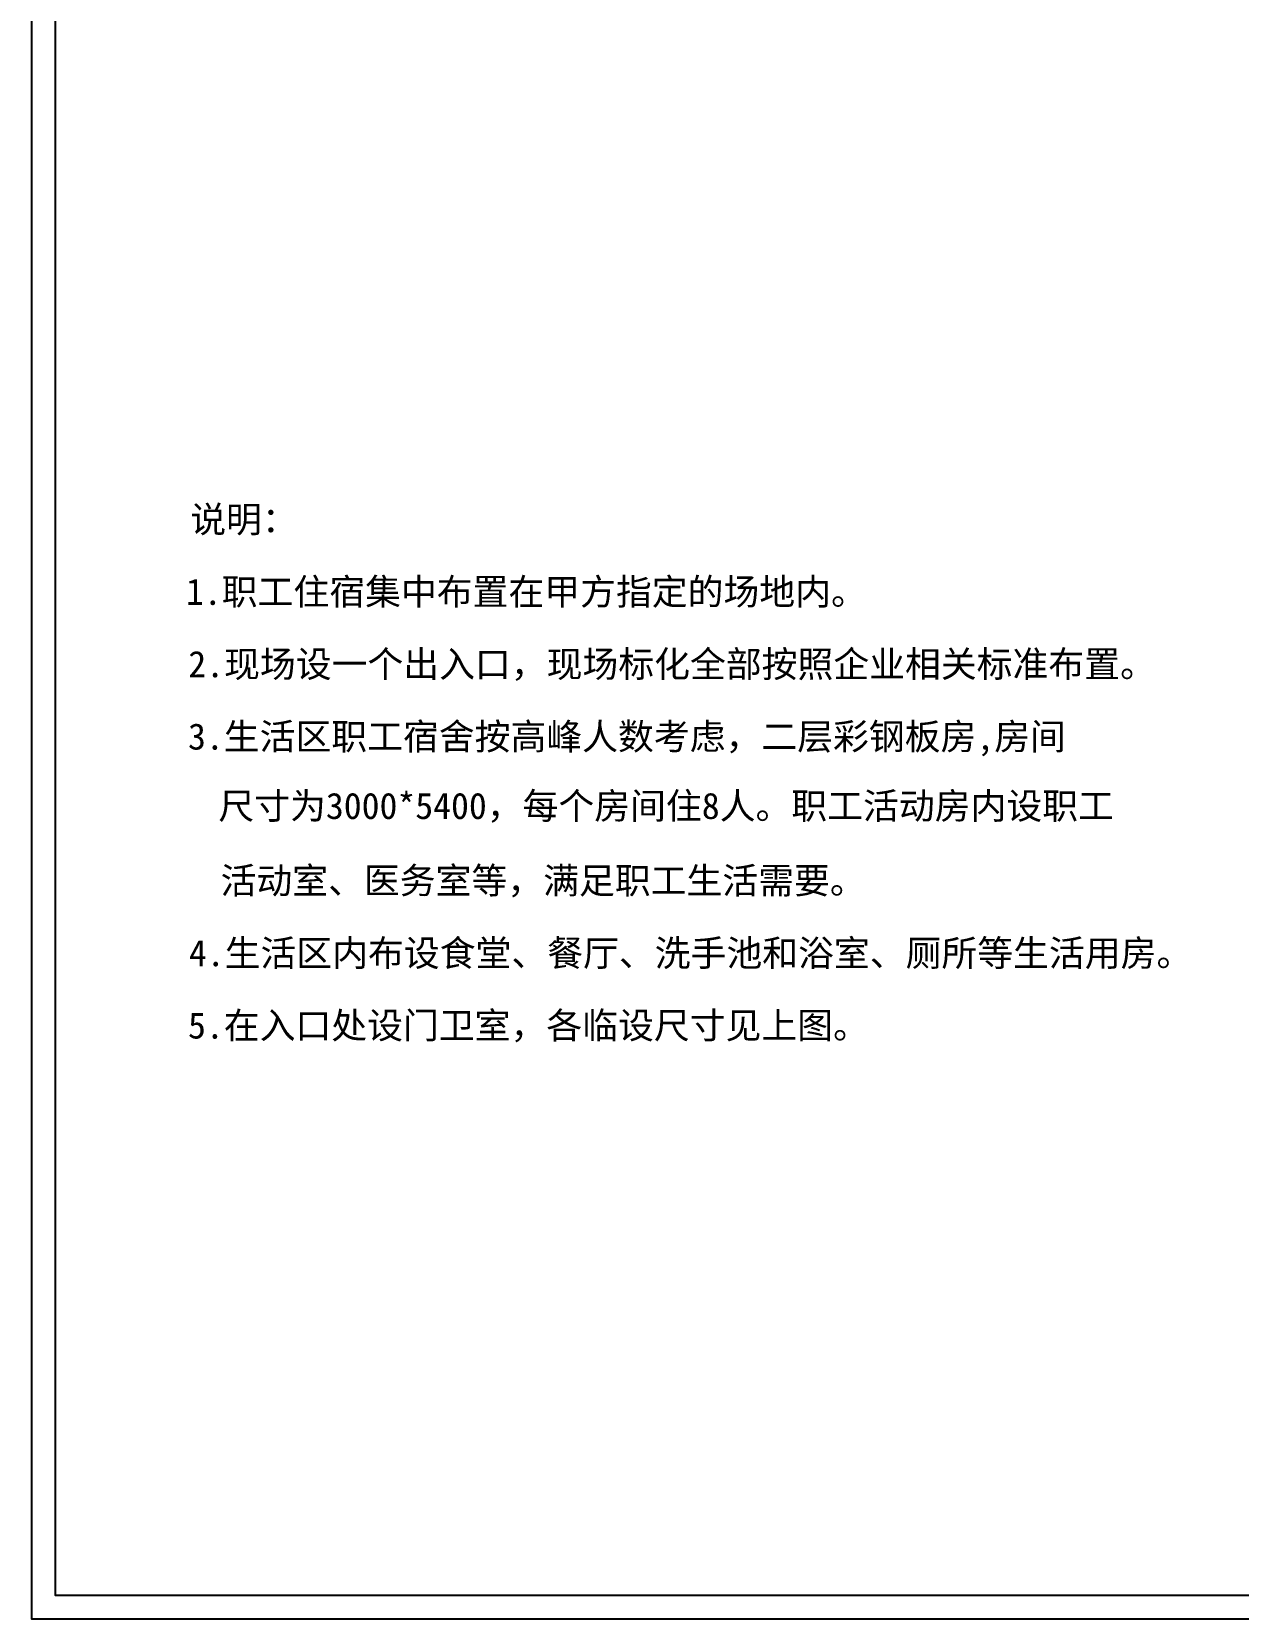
# Model space of a CAD drawing. Extents: x 38922 to 193159, y 13059 to 114668.
# Drawn here: x 121307 to 151860, y 13059 to 53241 of the extents above; entities that cross this region are included whole.
import ezdxf

# ---------------------------------------------------------------- set-up
doc = ezdxf.new("R2010")
doc.units = 0
doc.layers.get('0').update_dxf_attribs({"linetype": 'CONTINUOUS'})
doc.layers.add('墙线', color=7, linetype='CONTINUOUS')
doc.styles.add('文字', font='SimSun.ttf')

msp = doc.modelspace()

# ---------------------------------------------------------------- linework, layer by layer
for points in [[(193158.5, 114668.1), (193158.5, 13059.3), (121306.6, 13059.3), (121306.6, 114668.1)], [(192553.7, 114063.3), (192553.7, 13664.1), (121911.4, 13664.1), (121911.4, 114063.3)]]:
    msp.add_lwpolyline(points, close=True)

# ---------------------------------------------------------------- texts
at = {"layer": '墙线', "style": '文字'}
for s, height, p in [('说明：', 665.35, (125320.1, 40567.3)), ('1.职工住宿集中布置在甲方指定的场地内。', 665.354, (125212.9, 38735.7)), ('2.现场设一个出入口，现场标化全部按照企业相关标准布置。', 665.354, (125272, 36904.1)), ('3.生活区职工宿舍按高峰人数考虑，二层彩钢板房,房间', 665.354, (125264.6, 35070.7)), ('尺寸为3000*5400，每个房间住8人。职工活动房内设职工', 665.354, (126033.6, 33314.7)), ('活动室、医务室等，满足职工生活需要。', 665.354, (126089, 31424.6)), ('4.生活区内布设食堂、餐厅、洗手池和浴室、厕所等生活用房。', 665.354, (125286.8, 29589.3)), ('5.在入口处设门卫室，各临设尺寸见上图。', 665.354, (125264.6, 27757.7))]:
    msp.add_text(s, height=height, dxfattribs=at).set_placement(p)

doc.saveas('drawing.dxf')
